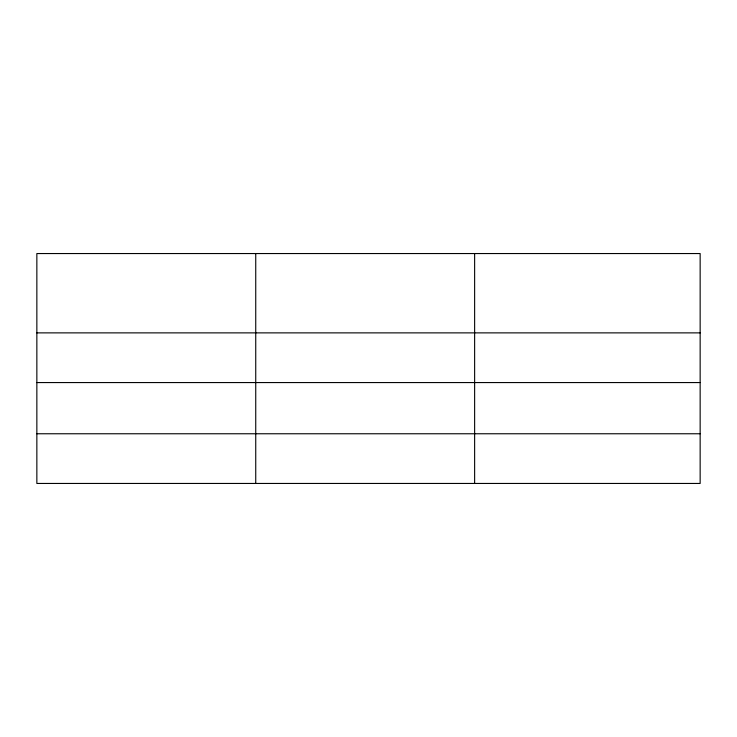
<?xml version="1.0" encoding="UTF-8"?>
<svg xmlns="http://www.w3.org/2000/svg" width="737" height="737" viewBox="0 0 737 737"><rect width="100%" height="100%" fill="white"/><g stroke="black" fill="none" stroke-linecap="round" stroke-linejoin="round"><path stroke-width="1.11" d="M700.15 382.567L700.15 253.546L36.85 253.546L36.85 483.454L700.15 483.454L700.15 382.567L36.85 382.567M36.85 332.875L700.15 332.875M36.85 433.761L700.15 433.761M474.628 253.546L474.628 483.454M255.739 253.546L255.739 483.454"/></g></svg>
